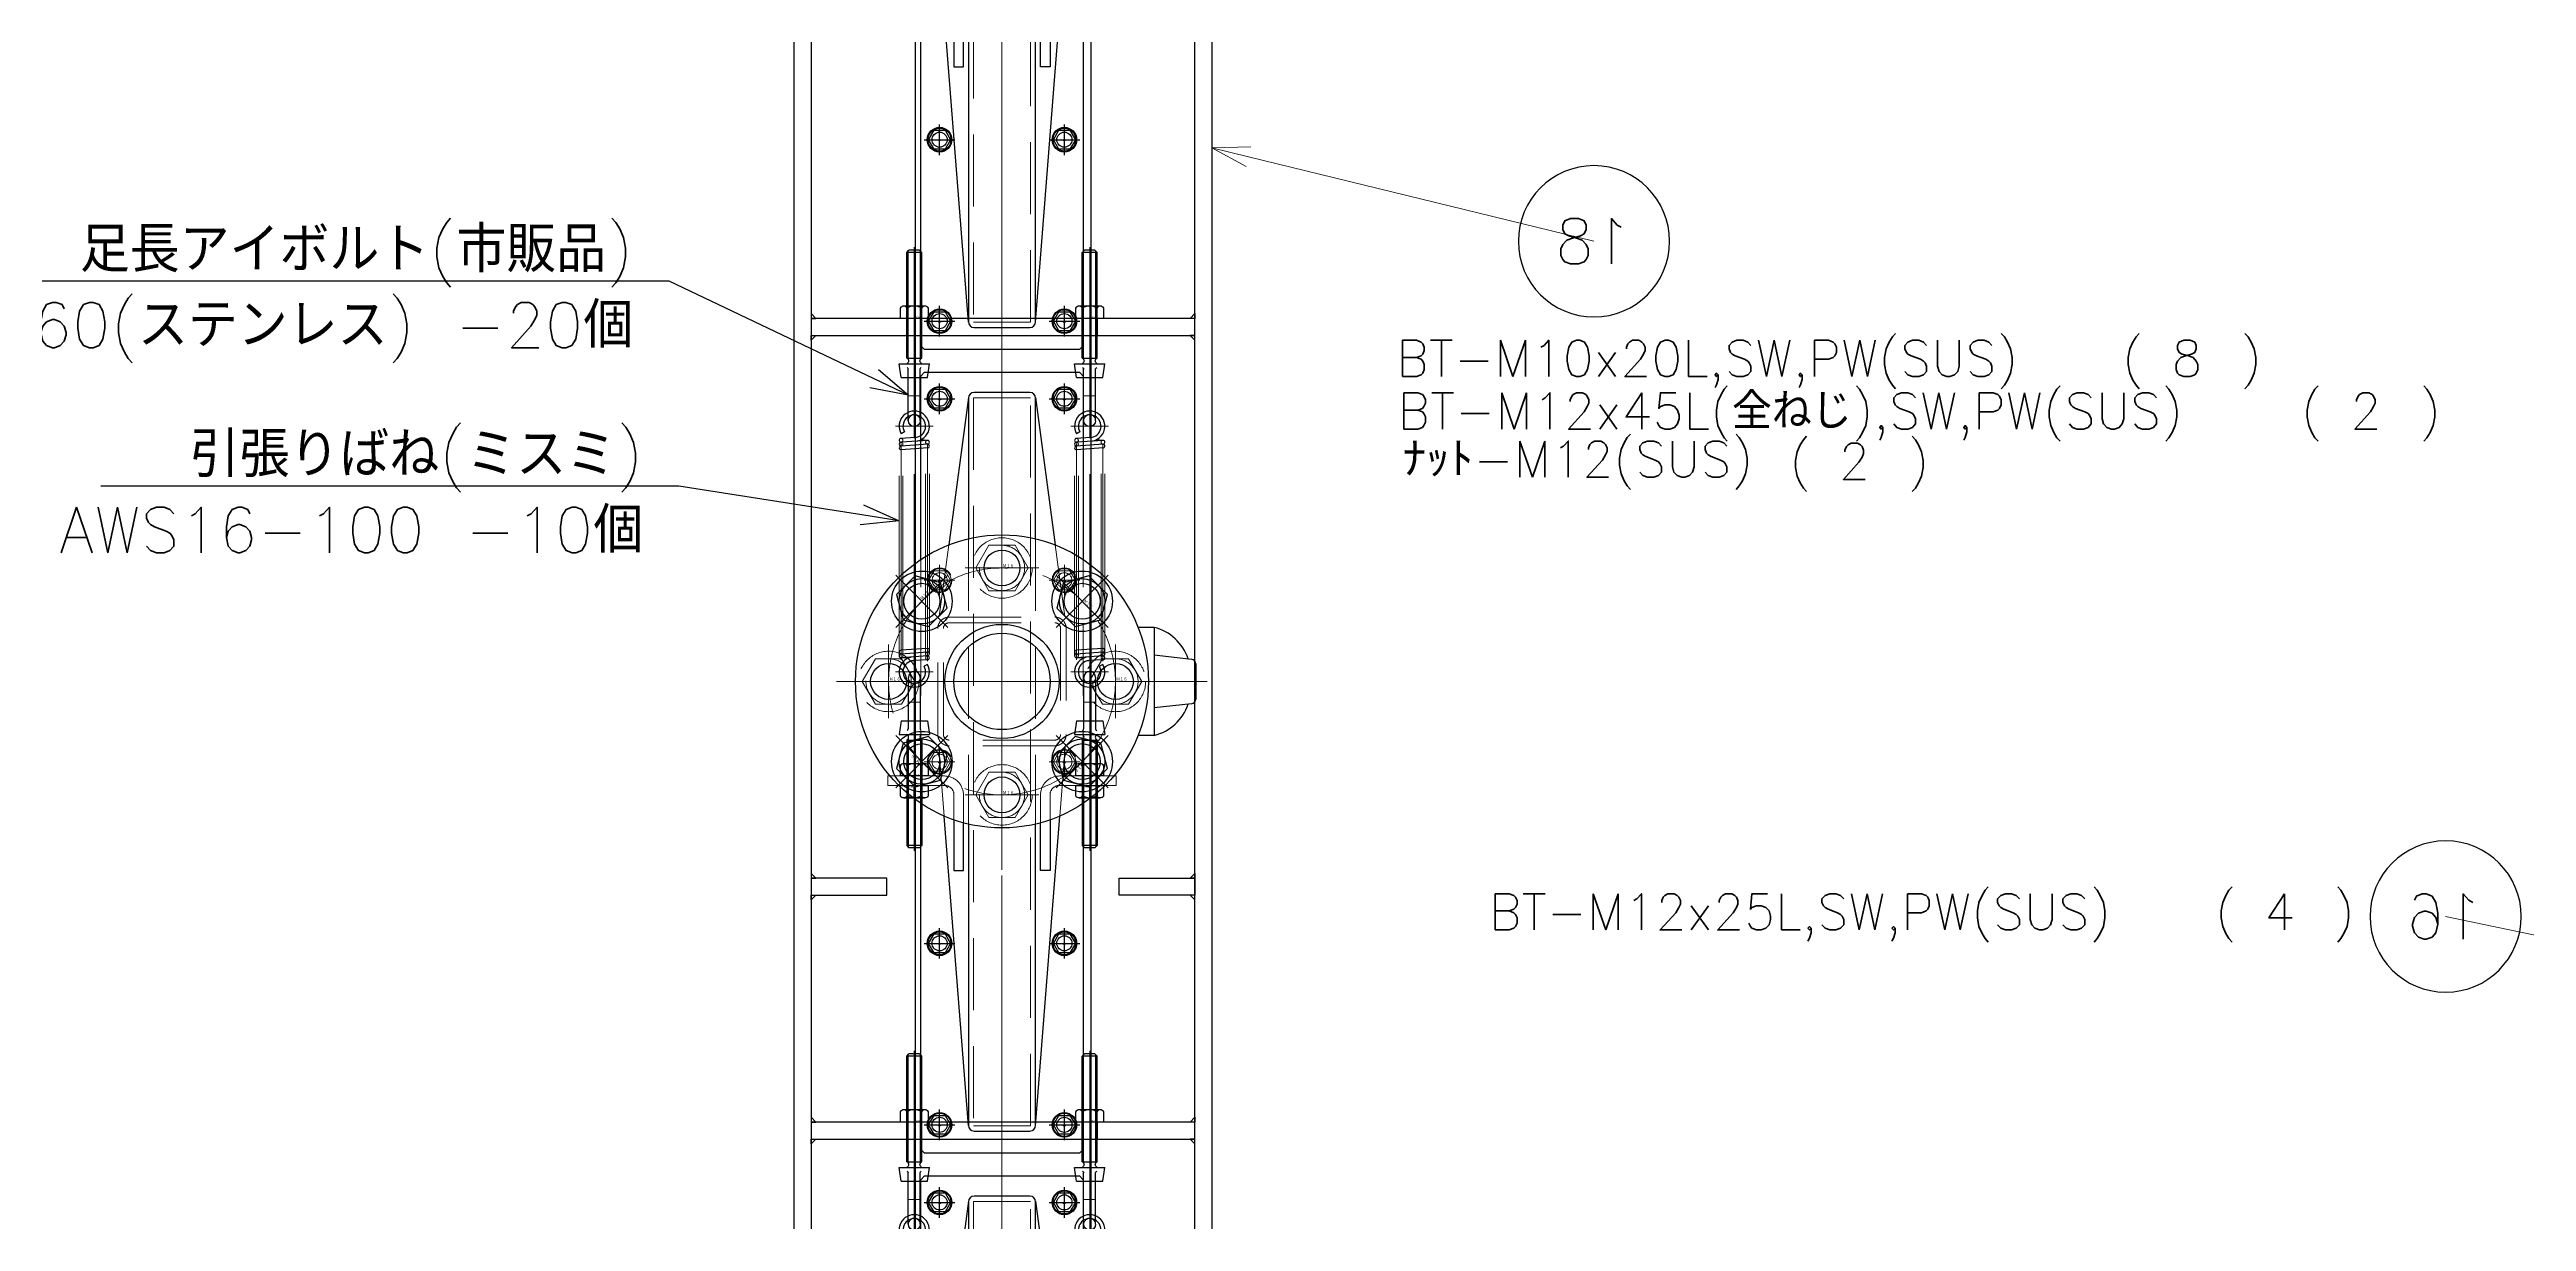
# Model space of a CAD drawing. Header units: millimetres. Extents: x -16130 to 36813, y -8099 to 27484.
# Drawn here: x 12238 to 13549, y 14322 to 14941 of the extents above; entities that cross this region are included whole.
import ezdxf
from ezdxf import colors
from ezdxf.entities.mleader import LeaderData, LeaderLine
from ezdxf.enums import TextEntityAlignment as Align
from ezdxf.math import Vec2, Vec3

# ---------------------------------------------------------------- set-up
doc = ezdxf.new("R2010")
doc.units = ezdxf.units.MM
doc.header["$LTSCALE"] = 6
for name, pattern in [('CENTER2', [28.575, 19.05, -3.175, 3.175, -3.175]), ('HIDDEN', [9.525, 6.35, -3.175]), ('PHANTOM2', [31.75, 15.875, -3.175, 3.175, -3.175, 3.175, -3.175])]:
    doc.linetypes.add(name, pattern=pattern)
for name, color, linetype, lineweight in [('04_HIDDEN', 2, 'HIDDEN', 13), ('05_CENTER', 4, 'CENTER2', 13), ('06_PHANTOM', 2, 'PHANTOM2', 13), ('07_TEXT', 3, 'Continuous', 13), ('08_DIM', 3, 'Continuous', 13)]:
    doc.layers.add(name, color=color, linetype=linetype, lineweight=lineweight)
doc.layers.add('10_DRAFT', color=8, linetype='Continuous', lineweight=0, plot=False)
doc.styles.add('KANJI0', font='txt.shx', dxfattribs={"width": 0.9, "height": 30, "bigfont": 'bigfont'})
doc.styles.add('KSS_TXT', font='txt.shx', dxfattribs={"bigfont": 'extfont2.shx'})
doc.styles.add('KSS_TXT_L', font='txt.shx', dxfattribs={"height": 3, "bigfont": 'extfont2.shx'})
doc.styles.get("Standard").update_dxf_attribs({"font": 'txt.shx', "bigfont": 'extfont2.shx'})

# ---------------------------------------------------------------- blocks, each defined once
blk = doc.blocks.new('A$C64D21E7E_1_1')
for p, q in [((64, -76), (64, -2229)), ((157, -76), (157, -2229))]:
    blk.add_line(p, q)
at = {"color": 0}
for points in [[(0, -2296), (0, 43), (9, 43), (9, -2296)], [(212, 43), (221, 43), (221, -2296)], [(212, -2296), (212, 43)]]:
    blk.add_lwpolyline(points, dxfattribs=at)
at = {"color": 3}
for points in [[(9, -492), (11.5, -492), (11.5, -492), (9, -489.5)], [(212, -492), (209.5, -492), (209.5, -492), (212, -489.5)], [(9, -501), (11.5, -501), (11.5, -501), (9, -503.5)], [(212, -501), (209.5, -501), (209.5, -501), (212, -503.5)], [(9, -788), (11.5, -788), (11.5, -788), (9, -785.5)], [(212, -788), (209.5, -788), (209.5, -788), (212, -785.5)], [(9, -797), (11.5, -797), (11.5, -797), (9, -799.5)], [(212, -797), (209.5, -797), (209.5, -797), (212, -799.5)], [(9, -917), (11.5, -917), (11.5, -917), (9, -914.5)], [(212, -917), (209.5, -917), (209.5, -917), (212, -914.5)], [(9, -926), (11.5, -926), (11.5, -926), (9, -928.5)], [(212, -926), (209.5, -926), (209.5, -926), (212, -928.5)]]:
    blk.add_lwpolyline(points, close=True, dxfattribs=at)
at = {"color": 0}
for points in [[(9, -501), (212, -501), (212, -492), (9, -492)], [(9, -788), (9, -797), (49, -797), (49, -788)], [(212, -788), (212, -797), (172, -797), (172, -788)], [(9, -926), (212, -926), (212, -917), (9, -917)]]:
    blk.add_lwpolyline(points, close=True, dxfattribs=at)
at = {"layer": '04_HIDDEN'}
for p, q in [((59.5, -501), (59.5, -492)), ((60.3, -501), (60.3, -492)), ((66.8, -501), (66.8, -492)), ((67.5, -501), (67.5, -492)), ((152.5, -501), (152.5, -492)), ((153.2, -501), (153.2, -492)), ((159.7, -501), (159.7, -492)), ((160.5, -501), (160.5, -492)), ((59.5, -926), (59.5, -917)), ((60.3, -926), (60.3, -917)), ((66.8, -926), (66.8, -917)), ((67.5, -926), (67.5, -917)), ((152.5, -926), (152.5, -917)), ((153.2, -926), (153.2, -917)), ((159.7, -926), (159.7, -917)), ((160.5, -926), (160.5, -917))]:
    blk.add_line(p, q, dxfattribs=at)
at = {"layer": '05_CENTER'}
for p, q in [((110, 54.5), (110, -2328.6)), ((63.5, -487.7), (63.5, -505.6)), ((156.5, -487.7), (156.5, -505.6)), ((63.5, -912.7), (63.5, -930.6)), ((156.5, -912.7), (156.5, -930.6))]:
    blk.add_line(p, q, dxfattribs=at)
blk = doc.blocks.new('A$C47C001BE_1_1')
blk.add_blockref('A$C64D21E7E_1_1', (-110, 89.5))
blk = doc.blocks.new('A$C68293EE5_1_1')
at = {"color": 0}
blk.add_lwpolyline([(20, -23.2), (20, -50), (25, -50), (25, -24.8)], dxfattribs=at)
at = {"layer": '04_HIDDEN'}
for points in [[(15, 0), (-15, 0), (-15, -5), (15, -5, -0.414214), (20, -10), (20, -23.2)], [(25, -24.8), (25, -10, 0.414214), (15, 0)]]:
    blk.add_lwpolyline(points, format="xyb", dxfattribs=at)
at = {"layer": '05_CENTER'}
blk.add_line((-1, 5), (-1, -10), dxfattribs=at)
blk = doc.blocks.new('A$C473A0517_1_1_1')
for p, q in [((-17.8, 150.2), (-28.2, 72.2)), ((17.8, 150.2), (28.2, 72.2)), ((-17.8, -235), (-30.6, -71.2)), ((17.8, -235), (30.6, -71.2))]:
    blk.add_line(p, q)
at = {"color": 0}
for p, q in [((-17.8, 149.8), (-17.8, 75.4)), ((14.8, 152.8), (-14.8, 152.8)), ((17.8, 75.4), (17.8, 149.8)), ((-17.8, -75.4), (-17.8, -234.8)), ((17.8, -234.8), (17.8, -75.4)), ((-14.8, -237.8), (14.8, -237.8))]:
    blk.add_line(p, q, dxfattribs=at)
for points in [[(-43, 64.5), (-43, 161.5), (-41, 163.5), (41, 163.5), (43, 161.5), (43, 64.5)], [(43, -64.5), (43, -247.5), (41, -249.5), (-41, -249.5), (-43, -247.5), (-43, -64.5)]]:
    blk.add_lwpolyline(points, dxfattribs=at)
for centre, radius in [((-33, 149.5), 4), ((33, 149.5), 4), ((0, 0), 77.5), ((0, 60), 9.5), ((0, 0), 30.2), ((-60, 0), 9.5), ((60, 0), 9.5), ((0, -60), 9.5), ((-33, -138.5), 4), ((33, -138.5), 4), ((-33, -234.5), 4), ((33, -234.5), 4)]:
    blk.add_circle(centre, radius, dxfattribs=at)
for centre, start, end in [((-14.8, 149.8), 90, 180), ((14.8, 149.8), 0, 90), ((-14.8, -234.8), 180, 270), ((14.8, -234.8), 270, 0)]:
    blk.add_arc(centre, 3, start, end, dxfattribs=at)
at = {"layer": '04_HIDDEN'}
for p, q in [((-28.2, 72.2), (-33.9, 28.8)), ((-17.8, 75.4), (-17.8, -75.4)), ((17.8, 75.4), (17.8, -75.4)), ((28.2, 72.2), (33.9, 28.8)), ((-30.6, -71.2), (-34, -28.5)), ((30.6, -71.2), (34, -28.5))]:
    blk.add_line(p, q, dxfattribs=at)
blk.add_lwpolyline([(-15, -235), (15, -235), (15, 150), (-15, 150)], close=True, dxfattribs=at)
for points in [[(-43, -64.5), (-43, 64.5)], [(43, -64.5), (43, 64.5)]]:
    blk.add_lwpolyline(points, dxfattribs=at)
for points in [[(-28, 34), (28, 34, -0.414214), (34, 28), (34, -28, -0.414214), (28, -34), (-28, -34, -0.414214), (-34, -28), (-34, 28, -0.414214)], [(-28, 31), (28, 31, -0.414214), (31, 28), (31, -28, -0.414214), (28, -31), (-28, -31, -0.414214), (-31, -28), (-31, 28, -0.414214)]]:
    blk.add_lwpolyline(points, format="xyb", close=True, dxfattribs=at)
for centre in [(-33, 53.5), (33, 53.5), (-33, -42.5), (33, -42.5)]:
    blk.add_circle(centre, 4, dxfattribs=at)
at = {"layer": '05_CENTER'}
for p, q in [((0, -255), (0, 169)), ((-25.7, 149.5), (-40.3, 149.5)), ((-33, 142.2), (-33, 156.8)), ((25.7, 149.5), (40.3, 149.5)), ((33, 142.2), (33, 156.8)), ((-25.7, 53.5), (-40.3, 53.5)), ((-33, 46.2), (-33, 60.8)), ((25.7, 53.5), (40.3, 53.5)), ((33, 46.2), (33, 60.8)), ((85, 0), (-85, 0)), ((-33, -49.8), (-33, -35.2)), ((33, -49.8), (33, -35.2)), ((-25.7, -42.5), (-40.3, -42.5)), ((25.7, -42.5), (40.3, -42.5)), ((-25.7, -138.5), (-40.3, -138.5)), ((-33, -145.8), (-33, -131.2)), ((25.7, -138.5), (40.3, -138.5)), ((33, -145.8), (33, -131.2)), ((-25.7, -234.5), (-40.3, -234.5)), ((-33, -241.8), (-33, -227.2)), ((25.7, -234.5), (40.3, -234.5)), ((33, -241.8), (33, -227.2))]:
    blk.add_line(p, q, dxfattribs=at)
blk.add_circle((0, 0), 60, dxfattribs=at)
at = {"layer": '10_DRAFT'}
for p, q in [((19.1, 0), (-19.1, 0)), ((15, 0), (-15, 0))]:
    blk.add_line(p, q, dxfattribs=at)
blk.add_blockref('A$C68293EE5_1_1', (-45.4, -50))
at = {"xscale": -1}
blk.add_blockref('A$C68293EE5_1_1', (45.4, -50), dxfattribs=at)
blk = doc.blocks.new('M16Bv_1_1_1_1')
at = {"color": 0, "linetype": 'CENTER2'}
for p, q in [((0, 19.5), (0, -19.5)), ((-19.5, 0), (19.5, 0))]:
    blk.add_line(p, q, dxfattribs=at)
at = {"color": 0}
for p, q in [((-6.9, 12), (-13.9, 0)), ((6.9, 12), (-6.9, 12)), ((13.9, 0), (6.9, 12)), ((-13.9, 0), (-6.9, -12)), ((-6.9, -12), (6.9, -12)), ((6.9, -12), (13.9, 0))]:
    blk.add_line(p, q, dxfattribs=at)
for radius in [16, 12]:
    blk.add_circle((0, 0), radius, dxfattribs=at)
at = {"layer": '10_DRAFT', "style": 'KANJI0', "width": 0.82}
blk.add_text('Ｍ１６', height=1.71, dxfattribs=at).set_placement((0.4, 0.2))
blk = doc.blocks.new('A$C599168A9_1_1')
at = {"color": 0, "linetype": 'CENTER2'}
for p, q in [((-8.1, 0), (8.1, 0)), ((0, -8.1), (0, 8.1))]:
    blk.add_line(p, q, dxfattribs=at)
at = {"color": 0}
for p, q in [((-5.8, 0), (-2.9, 5)), ((-2.9, -5), (-5.8, 0)), ((-2.9, 5), (2.9, 5)), ((2.9, 5), (5.8, 0)), ((5.8, 0), (2.9, -5)), ((2.9, -5), (-2.9, -5))]:
    blk.add_line(p, q, dxfattribs=at)
for radius in [6.5, 6.1]:
    blk.add_circle((0, 0), radius, dxfattribs=at)
at = {"layer": '10_DRAFT', "style": 'KSS_TXT_L'}
blk.add_text('BT-M6', height=0.3, dxfattribs=at).set_placement((-0.7, -0.5))
blk = doc.blocks.new('ボールバルブ21α型-10K-50mmc_1_1')
at = {"color": 0}
for p, q in [((-14, 80.5), (-11.8, 100.3)), ((-9.3, 102.5), (9.3, 102.5)), ((11.8, 100.3), (14, 80.5)), ((-28.5, 80.5), (28.5, 80.5)), ((-28.5, 80.5), (-28.5, 72.1)), ((28.5, 80.5), (28.5, 72.1))]:
    blk.add_line(p, q, dxfattribs=at)
for centre, radius in [((0, 0), 77.5), ((-42.4, 42.4), 9.5), ((42.4, 42.4), 9.5), ((0, 0), 25.5), ((-42.4, -42.4), 9.5), ((42.4, -42.4), 9.5)]:
    blk.add_circle(centre, radius, dxfattribs=at)
for centre, radius, start, end in [((-4.2, 74.7), 25, 108.1375, 166.6846), ((-9.3, 100), 2.5, 90, 173.5169), ((9.3, 100), 2.5, 6.4831, 90), ((4.2, 74.7), 25, 13.3154, 71.8625)]:
    blk.add_arc(centre, radius, start, end, dxfattribs=at)
at = {"layer": '05_CENTER', "color": 0}
for p, q in [((0, -87.5), (0, 108.6)), ((-31.6, 31.6), (-53.2, 53.2)), ((31.6, 31.6), (53.2, 53.2)), ((-87.5, 0), (87.5, 0)), ((-53.2, -53.2), (-31.6, -31.6)), ((31.6, -31.6), (53.2, -53.2))]:
    blk.add_line(p, q, dxfattribs=at)
blk.add_circle((0, 0), 60, dxfattribs=at)
blk = doc.blocks.new('A$C5BE8604D_1_1')
for name, p in [('A$C473A0517_1_1_1', (0, 0)), ('A$C599168A9_1_1', (-33, 149.5)), ('A$C599168A9_1_1', (33, 149.5)), ('A$C599168A9_1_1', (-33, -138.5)), ('A$C599168A9_1_1', (33, -138.5)), ('A$C599168A9_1_1', (-33, -234.5)), ('A$C599168A9_1_1', (33, -234.5))]:
    blk.add_blockref(name, p)
at = {"color": 4, "rotation": 270}
blk.add_blockref('ボールバルブ21α型-10K-50mmc_1_1', (0, 0), dxfattribs=at)
for p, rotation in [((-42.4, 42.4), 44.99999999999996), ((42.4, 42.4), 315), ((-42.4, -42.4), 134.9999999999999), ((42.4, -42.4), 225)]:
    blk.add_blockref('M16Bv_1_1_1_1', p, dxfattribs=dict(rotation=rotation))
at = {"layer": '04_HIDDEN'}
for name, p in [('M16Bv_1_1_1_1', (0, 60)), ('A$C599168A9_1_1', (-33, 53.5)), ('A$C599168A9_1_1', (33, 53.5)), ('M16Bv_1_1_1_1', (-60, 0)), ('M16Bv_1_1_1_1', (60, 0)), ('A$C599168A9_1_1', (-33, -42.5)), ('A$C599168A9_1_1', (33, -42.5)), ('M16Bv_1_1_1_1', (0, -60))]:
    blk.add_blockref(name, p, dxfattribs=at)
blk = doc.blocks.new('A$C43802587_1_1')
for p in [(0, 0), (0, -425), (0, -850)]:
    blk.add_blockref('A$C5BE8604D_1_1', p)
blk = doc.blocks.new('A$C669F6427_1_1')
at = {"color": 0}
for p, q in [((-3.2, 13.1), (-3.2, -14.1)), ((3.1, 13.1), (3.1, -14.1)), ((-7, -9.8), (-8, -17)), ((-7, -9.8), (-3.2, -9.8)), ((-3.2, -9.8), (3.1, -9.8)), ((3.1, -9.8), (7, -9.8)), ((7, -9.8), (8, -17)), ((-8, -17), (8, -17)), ((-4, -20), (4, -20)), ((-4, -20), (-4, -75.8)), ((-3.3, -19.4), (-3.3, -76.5)), ((3.2, -19.4), (3.2, -76.5)), ((4, -20), (4, -75.8)), ((4, -75.8), (-4, -75.8)), ((-4, -75.8), (-2.8, -77)), ((2.8, -77), (-2.8, -77)), ((4, -75.8), (2.8, -77))]:
    blk.add_line(p, q, dxfattribs=at)
for centre, radius, start, end in [((0, 13.1), 3.15, 0, 180), ((-4.6, -18.5), 1.62, 292.6199, 67.3801), ((-4.2, -14.1), 1, 293.172, 0), ((4.6, -18.5), 1.62, 112.6199, 247.3801), ((4.1, -14.1), 1, 180, 246.828)]:
    blk.add_arc(centre, radius, start, end, dxfattribs=at)
at = {"layer": '04_HIDDEN', "color": 0}
blk.add_arc((0, 13.1), 3.15, 180, 0, dxfattribs=at)
at = {"layer": '05_CENTER', "color": 0}
blk.add_line((0, 18.5), (0, -78.6), dxfattribs=at)
at = {"layer": '10_DRAFT'}
blk.add_line((-3.2, 0), (3.1, 0), dxfattribs=at)
blk = doc.blocks.new('M8Nu_1_1_1_1')
at = {"color": 0}
for p, q in [((-7.5, 5.5), (-7.5, 0)), ((-7.5, 5.5), (-7.5, 0)), ((7.5, 0), (-7.5, 0)), ((5.6, 6.5), (-5.6, 6.5)), ((5.6, 6.5), (-5.6, 6.5)), ((-3.8, 0), (-3.8, 5.5)), ((-3.8, 0), (-3.8, 5.5)), ((3.8, 5.5), (3.8, 0)), ((3.8, 5.5), (3.8, 0)), ((7.5, 0), (7.5, 5.5)), ((7.5, 0), (7.5, 5.5))]:
    blk.add_line(p, q, dxfattribs=at)
at = {"color": 0, "linetype": 'CENTER2'}
blk.add_line((0, 6.5), (0, 0), dxfattribs=at)
at = {"color": 0}
for centre, radius, start, end in [((-5.6, 4.2), 2.25, 33.626, 146.374), ((-5.6, 4.2), 2.25, 33.626, 146.374), ((0, -1), 7.5, 60, 120), ((5.6, 4.2), 2.25, 33.626, 146.374)]:
    blk.add_arc(centre, radius, start, end, dxfattribs=at)
at = {"layer": '10_DRAFT', "style": 'KANJI0', "width": 0.82}
blk.add_text('Ｍ８', height=1, dxfattribs=at).set_placement((0.7, 0))
blk = doc.blocks.new('AWS16-100e_1_1')
at = {"color": 0}
for p, q in [((-129.5, -7.1), (-130, 0.4)), ((-128.7, 3.4), (-128.5, 7)), ((-127.5, -6.9), (-128.5, 7)), ((-125.5, -6.9), (-126.5, 7.1)), ((-123.5, -6.9), (-124.5, 7.1)), ((-17.5, -7.2), (-18.5, 6.9)), ((-15.5, -7.2), (-16.5, 6.9)), ((-13.5, -7.1), (-14.5, 6.9)), ((-12, -0.4), (-12.5, 7.1)), ((-9, 5.2), (-10, 6.9)), ((-132, -6.9), (-133, -5.2)), ((-132.5, -6.1), (-132.5, -6.1)), ((-132.2, -6.5), (-132.2, -6.5)), ((-13.5, -7.1), (-13.3, -3.4))]:
    blk.add_line(p, q, dxfattribs=at)
for centre, radius, start, end in [((-136, 0), 8, 4.0856, 300), ((-136, 0), 6, 4.0856, 300), ((-127.5, 7), 1, 355.9144, 175.9144), ((-125.5, 7), 1, 355.9144, 175.9144), ((-17.5, 7), 1, 0, 184.0856), ((-15.5, 7), 1, 0, 184.0856), ((-13.5, 7), 1, 4.0856, 184.0856), ((-6, 0), 8, 184.0856, 120), ((-6, 0), 6, 184.0856, 120), ((-128.5, -7), 1, 184.0856, 4.0856), ((-126.5, -7), 1, 184.0856, 4.0856), ((-124.5, -7), 1, 184.0856, 4.0856), ((-16.5, -7), 1, 175.9144, 355.9144), ((-14.5, -7), 1, 175.9144, 355.9144)]:
    blk.add_arc(centre, radius, start, end, dxfattribs=at)
at = {"layer": '04_HIDDEN', "color": 0}
for centre, start, end in [((-127.5, 7), 175.9144, 355.9144), ((-15.5, 7), 180, 4.0856), ((-13.5, 7), 184.0856, 4.0856), ((-128.5, -7), 4.0856, 184.0856), ((-126.5, -7), 4.0856, 184.0856), ((-14.5, -7), 355.9144, 175.9144)]:
    blk.add_arc(centre, 1, start, end, dxfattribs=at)
at = {"layer": '05_CENTER', "color": 0}
for p, q in [((-145.7, 0), (3.7, 0)), ((-136, 10), (-136, -10)), ((-129.5, 7), (-11.5, 7)), ((-6, 10), (-6, -10)), ((-130.2, -7), (-12, -7))]:
    blk.add_line(p, q, dxfattribs=at)
at = {"layer": '06_PHANTOM', "color": 0}
for p, q in [((-127.5, 8), (-15.5, 8)), ((-127.5, 6), (-15.5, 6)), ((-126.5, -6), (-14.5, -6)), ((-126.5, -8), (-14.5, -8))]:
    blk.add_line(p, q, dxfattribs=at)
blk = doc.blocks.new('A$C5D2D06B3_1_1')
at = {"color": 4, "xscale": -1, "rotation": 180}
blk.add_blockref('A$C669F6427_1_1', (0, -41), dxfattribs=at)
for p in [(0, 0), (0, -242)]:
    blk.add_blockref('M8Nu_1_1_1_1', p)
at = {"color": 4, "rotation": 90}
blk.add_blockref('AWS16-100e_1_1', (0, -51), dxfattribs=at)
at = {"color": 4}
blk.add_blockref('A$C669F6427_1_1', (0, -203), dxfattribs=at)
at = {"rotation": 180}
blk.add_blockref('M8Nu_1_1_1_1', (0, -247), dxfattribs=at)
blk = doc.blocks.new('AM_BALLOON1')
at = {"transparency": 16777216}
blk.add_circle((0, 0), 5, dxfattribs=at)
blk.add_attdef('B_NUMBER', text='', height=3, dxfattribs=at).set_placement((0, 0), align=Align.MIDDLE_CENTER)
blk = doc.blocks.new('_Open30')
at = {"color": 0, "linetype": 'ByBlock', "lineweight": -2}
for p, q in [((-1, 0.268), (0, 0)), ((0, 0), (-1, -0.268)), ((0, 0), (-1, 0))]:
    blk.add_line(p, q, dxfattribs=at)
blk = doc.blocks.new('_OPEN')
at = {"color": 0, "linetype": 'ByBlock'}
for p, q in [((-1, 0.167), (0, 0)), ((0, 0), (-1, -0.167)), ((0, 0), (-1, 0))]:
    blk.add_line(p, q, dxfattribs=at)
blk = doc.blocks.new('*U11')
at = {"layer": '07_TEXT', "color": 0, "style": 'KSS_TXT'}
for s, p in [('(', (61.87, 1)), (')', (71.64, 1))]:
    blk.add_text(s, height=3, dxfattribs=at).set_placement(p)
blk.add_attdef('補助材料名', (1.87, 1), '', height=3, dxfattribs=at)
blk.add_attdef('個数', text='', height=3, dxfattribs=at).set_placement((67.23, 1), align=Align.CENTER)
blk = doc.blocks.new('*U3088')
at = {"layer": '07_TEXT', "color": 0, "style": 'KSS_TXT'}
for s, p in [('(', (76.55, 1)), (')', (86.32, 1))]:
    blk.add_text(s, height=3, dxfattribs=at).set_placement(p)
blk.add_attdef('補助材料名', (1.87, 1), '', height=3, dxfattribs=at)
blk.add_attdef('個数', text='', height=3, dxfattribs=at).set_placement((81.91, 1), align=Align.CENTER)
blk = doc.blocks.new('*U536')
at = {"layer": '07_TEXT', "color": 0, "style": 'KSS_TXT'}
for s, p in [('(', (33.85, 0.82)), (')', (43.62, 0.82))]:
    blk.add_text(s, height=3, dxfattribs=at).set_placement(p)
blk.add_attdef('補助材料名', (1.87, 1), '', height=3, dxfattribs=at)
blk.add_attdef('個数', text='', height=3, dxfattribs=at).set_placement((39.21, 0.82), align=Align.CENTER)

msp = doc.modelspace()

# ---------------------------------------------------------------- block references
for name, p in [('A$C47C001BE_1_1', (12742.18867, 15201.59302)), ('A$C43802587_1_1', (12742.18867, 15032.09302)), ('A$C5D2D06B3_1_1', (12695.79017, 14799.09302)), ('A$C5D2D06B3_1_1', (12788.58717, 14799.09302)), ('A$C5D2D06B3_1_1', (12695.79017, 14374.09302)), ('A$C5D2D06B3_1_1', (12788.58717, 14374.09302))]:
    msp.add_blockref(name, p)
at = {"layer": '08_DIM', "color": 15, "xscale": 6.4, "yscale": 6.4, "zscale": 6.4}
for name, p, values in [('*U11', (12938.79537, 14761.91482), {'補助材料名': 'BT-M10x20L,SW,PW(SUS)', '個数': '8'}), ('*U3088', (12939.47275, 14734.14562), {'補助材料名': 'BT-M12x45L(全ねじ),SW,PW(SUS)', '個数': '2'}), ('*U536', (12942.14022, 14708.64083), {'補助材料名': 'ﾅｯﾄ-M12(SUS)', '個数': '2'}), ('*U11', (12987.89772, 14469.24658), {'補助材料名': 'BT-M12x25L,SW,PW(SUS)', '個数': '4'})]:
    msp.add_blockref(name, p, dxfattribs=at).add_auto_attribs(values)

# ---------------------------------------------------------------- leaders
at = {"layer": '08_DIM'}
ml = msp.add_multileader_block('Standard', dxfattribs=at)
ml.set_content('AM_BALLOON1', color=256, scale=8)
ml.set_attribute('B_NUMBER', 'W', width=0)
ml.set_leader_properties(color=256, linetype='ByLayer', lineweight=-1)
ml.set_arrow_properties(name='OPEN')
ml.build(insert=Vec2(0, 0))
ml.multileader.update_dxf_attribs({"leader_type": 0, "has_dogleg": 0, "text_right_attachment_type": 6, "dogleg_length": 0, "arrow_head_size": 16, "scale": 4, "block_connection_type": 1})
ctx = ml.context
ctx.base_point, ctx.scale, ctx.char_height, ctx.arrow_head_size, ctx.landing_gap_size, ctx.plane_origin = Vec3(13778.40481, 16629.64663), 4, 32, 16, 16, Vec3(13778.40481, 16629.64663)
ctx.right_attachment, ctx.attachment_type = 6, 1
notes = []
notes.append((ctx, [(0, (0, 0, 0), (0, 0), (1, 0), 1, [])]))
ctx.block.insert = Vec3(13778.40481, 16629.64663)
ml = msp.add_multileader_block('Standard', dxfattribs=at)
ml.set_content('AM_BALLOON1', color=256, scale=8)
ml.set_attribute('B_NUMBER', 'V', width=0)
ml.set_leader_properties(color=256, linetype='ByLayer', lineweight=-1)
ml.set_arrow_properties(name='OPEN')
ml.build(insert=Vec2(0, 0))
ml.multileader.update_dxf_attribs({"leader_type": 0, "has_dogleg": 0, "text_right_attachment_type": 6, "dogleg_length": 0, "arrow_head_size": 16, "scale": 4, "block_connection_type": 1})
ctx = ml.context
ctx.base_point, ctx.scale, ctx.char_height, ctx.arrow_head_size, ctx.landing_gap_size, ctx.plane_origin = Vec3(15125.00199, 16612.85008), 4, 32, 16, 16, Vec3(15159.27631, 16609.77428)
ctx.right_attachment, ctx.attachment_type = 6, 1
notes.append((ctx, [(0, (0, 0, 0), (0, 0), (1, 0), 1, [])]))
ctx.block.insert = Vec3(15125.00199, 16612.85008)
ml = msp.add_multileader_block('Standard', dxfattribs=at)
ml.set_content('AM_BALLOON1', color=256, scale=8)
ml.set_attribute('B_NUMBER', '27', width=0)
ml.set_leader_properties(color=256, linetype='ByLayer', lineweight=-1)
ml.set_arrow_properties(name='OPEN')
ml.build(insert=Vec2(0, 0))
ml.multileader.update_dxf_attribs({"leader_type": 0, "has_dogleg": 0, "text_right_attachment_type": 6, "dogleg_length": 0, "arrow_head_size": 16, "scale": 8, "block_connection_type": 1})
ctx = ml.context
ctx.base_point, ctx.scale, ctx.char_height, ctx.arrow_head_size, ctx.landing_gap_size, ctx.plane_origin = Vec3(15049.69335, 15487.87195), 8, 32, 16, 16, Vec3(15049.69335, 15487.87195)
ctx.right_attachment, ctx.attachment_type = 6, 1
notes.append((ctx, [(0, (0, 0, 0), (0, 0), (1, 0), 1, [])]))
ctx.block.insert = Vec3(15049.69335, 15487.87195)
ml = msp.add_multileader_block('Standard', dxfattribs=at)
ml.set_content('AM_BALLOON1', color=256, scale=8)
ml.set_attribute('B_NUMBER', '42', width=0)
ml.set_leader_properties(color=256, linetype='ByLayer', lineweight=-1)
ml.set_arrow_properties(name='OPEN')
ml.build(insert=Vec2(0, 0))
ml.multileader.update_dxf_attribs({"leader_type": 0, "has_dogleg": 0, "text_right_attachment_type": 6, "dogleg_length": 0, "arrow_head_size": 16, "scale": 8, "block_connection_type": 1})
ctx = ml.context
ctx.base_point, ctx.scale, ctx.char_height, ctx.arrow_head_size, ctx.landing_gap_size, ctx.plane_origin = Vec3(15917.96441, 15473.63421), 8, 32, 16, 16, Vec3(15917.96441, 15473.63421)
ctx.right_attachment, ctx.attachment_type = 6, 1
notes.append((ctx, [(0, (0, 0, 0), (0, 0), (1, 0), 1, [])]))
ctx.block.insert = Vec3(15917.96441, 15473.63421)
ml = msp.add_multileader_block('Standard', dxfattribs=at)
ml.set_content('AM_BALLOON1', color=256, scale=8)
ml.set_attribute('B_NUMBER', 'AD', width=0)
ml.set_leader_properties(color=256, linetype='ByLayer', lineweight=-1)
ml.set_arrow_properties(name='OPEN')
ml.build(insert=Vec2(0, 0))
ml.multileader.update_dxf_attribs({"leader_type": 0, "has_dogleg": 0, "text_right_attachment_type": 6, "dogleg_length": 0, "arrow_head_size": 16, "scale": 4, "block_connection_type": 1})
ctx = ml.context
ctx.base_point, ctx.scale, ctx.char_height, ctx.arrow_head_size, ctx.landing_gap_size, ctx.plane_origin = Vec3(13546.50753, 15239.51664), 4, 32, 16, 16, Vec3(13546.50753, 15239.51664)
ctx.right_attachment, ctx.attachment_type = 6, 1
notes.append((ctx, [(0, (0, 0, 0), (0, 0), (1, 0), 1, [])]))
ctx.block.insert = Vec3(13546.50753, 15239.51664)
ml = msp.add_multileader_block('Standard', dxfattribs=at)
ml.set_content('AM_BALLOON1', color=256, scale=8)
ml.set_attribute('B_NUMBER', '41', width=0)
ml.set_leader_properties(color=256, linetype='ByLayer', lineweight=-1)
ml.set_arrow_properties(name='OPEN')
ml.build(insert=Vec2(0, 0))
ml.multileader.update_dxf_attribs({"leader_type": 0, "has_dogleg": 0, "text_right_attachment_type": 6, "dogleg_length": 0, "arrow_head_size": 16, "scale": 8, "block_connection_type": 1})
ctx = ml.context
ctx.base_point, ctx.scale, ctx.char_height, ctx.arrow_head_size, ctx.landing_gap_size, ctx.plane_origin = Vec3(15918.72049, 15076.81975), 8, 32, 16, 16, Vec3(15918.72049, 15076.81975)
ctx.right_attachment, ctx.attachment_type = 6, 1
notes.append((ctx, [(0, (0, 0, 0), (0, 0), (1, 0), 1, [])]))
ctx.block.insert = Vec3(15918.72049, 15076.81975)
ml = msp.add_multileader_block('Standard', dxfattribs=at)
ml.set_content('AM_BALLOON1', color=256, scale=8)
ml.set_attribute('B_NUMBER', 'Z', width=0)
ml.set_leader_properties(color=256, linetype='ByLayer', lineweight=-1)
ml.set_arrow_properties(name='OPEN')
ml.build(insert=Vec2(0, 0))
ml.multileader.update_dxf_attribs({"leader_type": 0, "has_dogleg": 0, "text_right_attachment_type": 6, "dogleg_length": 0, "arrow_head_size": 16, "scale": 4, "block_connection_type": 1})
ctx = ml.context
ctx.base_point, ctx.scale, ctx.char_height, ctx.arrow_head_size, ctx.landing_gap_size, ctx.plane_origin = Vec3(15599.76868, 14899.98027), 4, 32, 16, 16, Vec3(15599.76868, 14899.98027)
ctx.right_attachment, ctx.attachment_type = 6, 1
notes.append((ctx, [(0, (0, 0, 0), (0, 0), (1, 0), 1, [])]))
ctx.block.insert = Vec3(15599.76868, 14899.98027)
ml = msp.add_multileader_block('Standard', dxfattribs=at)
ml.set_content('AM_BALLOON1', color=256, scale=-8)
ml.set_attribute('B_NUMBER', '18', width=0)
ml.set_leader_properties(color=256, linetype='ByLayer', lineweight=-1)
ml.set_arrow_properties(name='OPEN30')
ml.build(insert=Vec2(0, 0))
ml.multileader.update_dxf_attribs({"has_dogleg": 0, "text_right_attachment_type": 6, "dogleg_length": 0, "arrow_head_size": 20, "scale": 8, "block_connection_type": 1})
ctx = ml.context
ctx.base_point, ctx.scale, ctx.char_height, ctx.arrow_head_size, ctx.landing_gap_size, ctx.plane_origin = Vec3(13055.37447, 14839.86102), 8, 32, 20, 16, Vec3(13178.35315, 14399.50276)
ctx.right_attachment, ctx.text_align_type, ctx.attachment_type = 6, 2, 1
notes.append((ctx, [(0, (1, 1, 0), (13055.37447, 14839.86102), (1, 0), 0, [(0, [(12853.18867, 14889.36015)], 0, [])])]))
ctx.block.insert, ctx.block.scale = Vec3(13055.37447, 14839.86102), Vec3(-8, 8, 8)
ml = msp.add_multileader_block('Standard', dxfattribs=at)
ml.set_content('AM_BALLOON1', color=256, scale=8)
ml.set_attribute('B_NUMBER', 'AA', width=0)
ml.set_leader_properties(color=256, linetype='ByLayer', lineweight=-1)
ml.set_arrow_properties(name='OPEN')
ml.build(insert=Vec2(0, 0))
ml.multileader.update_dxf_attribs({"leader_type": 0, "has_dogleg": 0, "text_right_attachment_type": 6, "dogleg_length": 0, "arrow_head_size": 16, "scale": 4, "block_connection_type": 1})
ctx = ml.context
ctx.base_point, ctx.scale, ctx.char_height, ctx.arrow_head_size, ctx.landing_gap_size, ctx.plane_origin = Vec3(15566.57477, 14809.34912), 4, 32, 16, 16, Vec3(15566.57477, 14809.34912)
ctx.right_attachment, ctx.attachment_type = 6, 1
notes.append((ctx, [(0, (0, 0, 0), (0, 0), (1, 0), 1, [])]))
ctx.block.insert = Vec3(15566.57477, 14809.34912)
at = {"layer": '08_DIM', "color": 4}
ml = msp.add_multileader_mtext('Standard', dxfattribs=at)
ml.set_content('足長アイボルト(市販品)\\PM8x60(ステンレス) -20個', color=4)
ml.set_leader_properties()
ml.set_arrow_properties(name='OPEN30')
ml.build(insert=Vec2(0, 0))
ml.multileader.update_dxf_attribs({"text_left_attachment_type": 6, "text_right_attachment_type": 6, "dogleg_length": 0.36, "arrow_head_size": 20, "scale": 8})
ctx = ml.context
ctx.base_point, ctx.scale, ctx.char_height, ctx.arrow_head_size, ctx.landing_gap_size, ctx.plane_origin = Vec3(12124.76288, 14818.77583), 8, 24, 20, 16, Vec3(12587.00634, 14941.53311)
ctx.left_attachment, ctx.right_attachment, ctx.text_align_type = 6, 6, 2
notes.append((ctx, [(0, (1, 1, 0), (12566.04288, 14818.77583), (-1, 0), 2.88, [(0, [(12692.64017, 14758.5631)], 0, [])])]))
ctx.mtext.insert, ctx.mtext.alignment, ctx.mtext.flow_direction = Vec3(12547.16288, 14847.57583), 3, 5
ml = msp.add_multileader_mtext('Standard', dxfattribs=at)
ml.set_content('引張りばね(ミスミ)\\PAWS16-100 -10個', color=4)
ml.set_leader_properties()
ml.set_arrow_properties(name='OPEN30')
ml.build(insert=Vec2(0, 0))
ml.multileader.update_dxf_attribs({"text_left_attachment_type": 6, "text_right_attachment_type": 6, "dogleg_length": 0.36, "arrow_head_size": 20, "scale": 8})
ctx = ml.context
ctx.base_point, ctx.scale, ctx.char_height, ctx.arrow_head_size, ctx.landing_gap_size, ctx.plane_origin = Vec3(12230.02692, 14710.40149), 8, 24, 20, 16, Vec3(12592.27037, 14833.15877)
ctx.left_attachment, ctx.right_attachment, ctx.text_align_type = 6, 6, 2
notes.append((ctx, [(0, (1, 1, 0), (12571.30692, 14710.40149), (-1, 0), 2.88, [(0, [(12687.79017, 14692.08379)], 0, [])])]))
ctx.mtext.insert, ctx.mtext.alignment, ctx.mtext.flow_direction = Vec3(12552.42692, 14739.20149), 3, 5
at = {"layer": '08_DIM'}
ml = msp.add_multileader_block('Standard', dxfattribs=at)
ml.set_content('AM_BALLOON1', color=256, scale=8)
ml.set_attribute('B_NUMBER', 'AB', width=0)
ml.set_leader_properties(color=256, linetype='ByLayer', lineweight=-1)
ml.set_arrow_properties(name='OPEN')
ml.build(insert=Vec2(0, 0))
ml.multileader.update_dxf_attribs({"leader_type": 0, "has_dogleg": 0, "text_right_attachment_type": 6, "dogleg_length": 0, "arrow_head_size": 16, "scale": 4, "block_connection_type": 1})
ctx = ml.context
ctx.base_point, ctx.scale, ctx.char_height, ctx.arrow_head_size, ctx.landing_gap_size, ctx.plane_origin = Vec3(15493.27151, 14660.84954), 4, 32, 16, 16, Vec3(15493.27151, 14660.84954)
ctx.right_attachment, ctx.attachment_type = 6, 1
notes.append((ctx, [(0, (0, 0, 0), (0, 0), (1, 0), 1, [])]))
ctx.block.insert = Vec3(15493.27151, 14660.84954)
ml = msp.add_multileader_block('Standard', dxfattribs=at)
ml.set_content('AM_BALLOON1', color=256, scale=8)
ml.set_attribute('B_NUMBER', 'AC', width=0)
ml.set_leader_properties(color=256, linetype='ByLayer', lineweight=-1)
ml.set_arrow_properties(name='OPEN')
ml.build(insert=Vec2(0, 0))
ml.multileader.update_dxf_attribs({"leader_type": 0, "has_dogleg": 0, "text_right_attachment_type": 6, "dogleg_length": 0, "arrow_head_size": 16, "scale": 4, "block_connection_type": 1})
ctx = ml.context
ctx.base_point, ctx.scale, ctx.char_height, ctx.arrow_head_size, ctx.landing_gap_size, ctx.plane_origin = Vec3(15573.66495, 14494.9506), 4, 32, 16, 16, Vec3(15573.66495, 14494.9506)
ctx.right_attachment, ctx.attachment_type = 6, 1
notes.append((ctx, [(0, (0, 0, 0), (0, 0), (1, 0), 1, [])]))
ctx.block.insert = Vec3(15573.66495, 14494.9506)
ml = msp.add_multileader_block('Standard', dxfattribs=at)
ml.set_content('AM_BALLOON1', color=256, scale=-8)
ml.set_attribute('B_NUMBER', '16', width=0)
ml.set_leader_properties(color=256, linetype='ByLayer', lineweight=-1)
ml.set_arrow_properties(name='OPEN30')
ml.build(insert=Vec2(0, 0))
ml.multileader.update_dxf_attribs({"has_dogleg": 0, "text_right_attachment_type": 6, "dogleg_length": 0, "arrow_head_size": 20, "scale": 8, "block_connection_type": 1})
ctx = ml.context
ctx.base_point, ctx.scale, ctx.char_height, ctx.arrow_head_size, ctx.landing_gap_size, ctx.plane_origin = Vec3(13505.94316, 14482.76359), 8, 32, 20, 16, Vec3(13558.55877, 14042.40533)
ctx.right_attachment, ctx.text_align_type, ctx.attachment_type = 6, 2, 1
notes.append((ctx, [(0, (1, 1, 0), (13505.94316, 14482.76359), (-1, 0), 0, [(0, [(13899.85188, 14400.64775)], 0, [])])]))
ctx.block.insert, ctx.block.scale = Vec3(13505.94316, 14482.76359), Vec3(-8, 8, 8)
for ctx, leaders in notes:
    for number, flags, end, landing, length, lines in leaders:
        leader = LeaderData()
        leader.index, (leader.has_last_leader_line, leader.has_dogleg_vector, leader.attachment_direction) = number, flags
        leader.last_leader_point, leader.dogleg_vector, leader.dogleg_length = Vec3(end), Vec3(landing), length
        for number, points, colour, breaks in lines:
            line = LeaderLine()
            line.index, line.vertices, line.color, line.breaks = number, Vec3.list(points), colors.encode_raw_color(colour), breaks
            leader.lines.append(line)
        ctx.leaders.append(leader)

doc.saveas('drawing.dxf')
